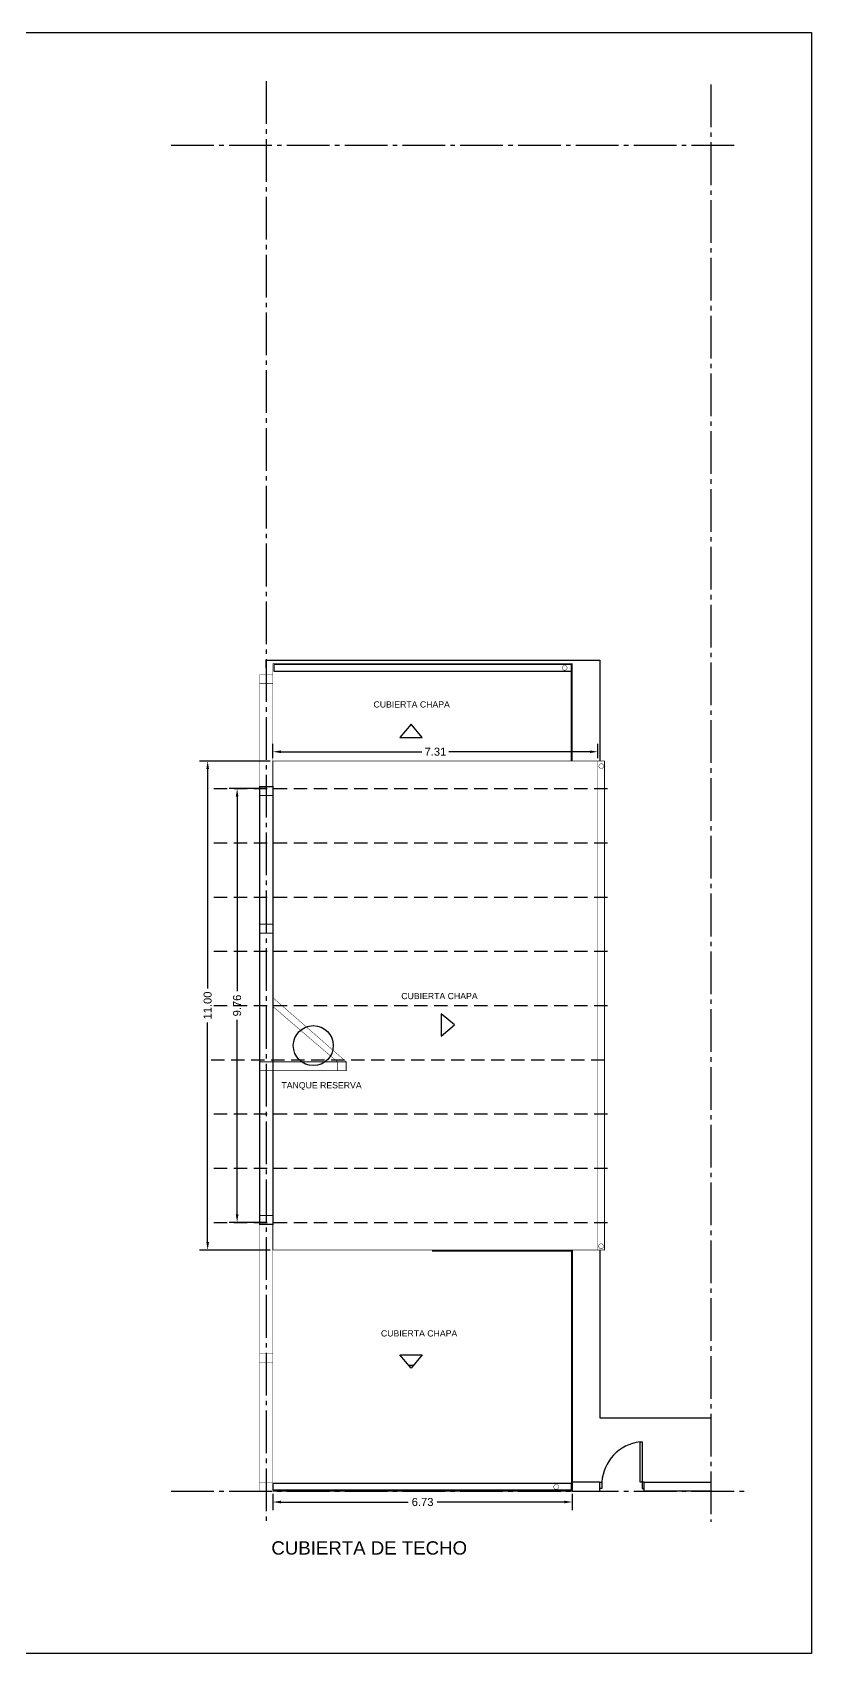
# Model space of a CAD drawing. Header units: millimetres. Extents: x 2924 to 6397, y 1567 to 1704.
# Drawn here: x 3279.26 to 3296.78, y 1608.87 to 1645.33 of the extents above; entities that cross this region are included whole.
import ezdxf

# ---------------------------------------------------------------- set-up
doc = ezdxf.new("R2010")
doc.units = ezdxf.units.MM
doc.header["$PDMODE"] = 35
for name, pattern in [('ACAD_ISO04W100', [30, 24, -3, 0, -3]), ('CONTINUA', [200, 100, 100]), ('DASHED', [0.75, 0.5, -0.25])]:
    doc.linetypes.add(name, pattern=pattern)
doc.layers.get('Defpoints').update_dxf_attribs({"color": 230})
for name, color, linetype in [('EJES', 8, 'Continuous'), ('P1-COTAS', 7, 'Continuous'), ('P1-ESTRUCTURAS', 7, 'Continuous'), ('PT-MUROS', 7, 'Continuous'), ('PT-TEXTOS', 7, 'Continuous')]:
    doc.layers.add(name, color=color, linetype=linetype)
doc.styles.add('Arial02.5', font='arial.ttf', dxfattribs={"width": 0.8, "height": 0.025})
doc.styles.get("Standard").update_dxf_attribs({"font": 'arial.ttf'})
doc.dimstyles.get("Standard").update_dxf_attribs({"dimtxt": 0.18, "dimasz": 0.18, "dimexe": 0.18, "dimexo": 0.0625, "dimgap": 0.09, "dimtad": 0, "dimtih": 1, "dimtoh": 1, "dimzin": 0, "dimdsep": 46, "dimtxsty": 'Standard', "dimcen": 0.09, "dimadec": 0, "dimazin": 0, "dimtfac": 1, "dimtofl": 0, "dimtmove": 0, "dimatfit": 3, "dimfxl": 1, "dimtolj": 1, "dimtzin": 0, "dimarcsym": 0})

# ---------------------------------------------------------------- blocks, each defined once
blk = doc.blocks.new('*D187')
at = {"layer": 'Defpoints', "color": 0, "transparency": 16777216}
for p in [(3284.567493011485, 1628.322690135823), (3283.866472871251, 1618.562690135822), (3284.567493011485, 1618.562690135822)]:
    blk.add_point(p, dxfattribs=at)
at = {"layer": 'P1-COTAS', "color": 0, "lineweight": -2, "transparency": 16777216}
for p, q in [((3284.504993011485, 1628.322690135823), (3283.686472871251, 1628.322690135823)), ((3283.866472871251, 1628.142690135822), (3283.866472871251, 1623.766407734731)), ((3283.866472871251, 1618.742690135822), (3283.866472871251, 1623.118972536914)), ((3284.504993011485, 1618.562690135822), (3283.686472871251, 1618.562690135822))]:
    blk.add_line(p, q, dxfattribs=at)
at = {"layer": 'P1-COTAS', "color": 0, "transparency": 16777216}
for points in [[(3283.836472871251, 1628.142690135822), (3283.896472871251, 1628.142690135822), (3283.866472871251, 1628.322690135823)], [(3283.836472871251, 1618.742690135822), (3283.896472871251, 1618.742690135822), (3283.866472871251, 1618.562690135822)]]:
    blk.add_solid(points, dxfattribs=at)
at = {"layer": 'P1-COTAS', "color": 0, "transparency": 16777216, "insert": (3283.866472871251, 1623.442690135821), "char_height": 0.18, "attachment_point": 5, "rotation": 90}
blk.add_mtext('\\A1;9.76', dxfattribs=at)
blk = doc.blocks.new('*D189')
at = {"layer": 'Defpoints', "color": 0, "transparency": 16777216}
for p in [(3284.670233620716, 1612.521190135822), (3291.404397799706, 1612.521190135822), (3291.404397799706, 1612.274768045861)]:
    blk.add_point(p, dxfattribs=at)
at = {"layer": 'P1-COTAS', "color": 0, "lineweight": -2, "transparency": 16777216}
for p, q in [((3284.670233620716, 1612.458690135822), (3284.670233620716, 1612.094768045861)), ((3284.850233620716, 1612.274768045861), (3287.713045587428, 1612.274768045861)), ((3291.224397799706, 1612.274768045861), (3288.361585832994, 1612.274768045861)), ((3291.404397799706, 1612.458690135822), (3291.404397799706, 1612.094768045861))]:
    blk.add_line(p, q, dxfattribs=at)
at = {"layer": 'P1-COTAS', "color": 0, "transparency": 16777216}
for points in [[(3284.850233620716, 1612.304768045861), (3284.850233620716, 1612.244768045861), (3284.670233620716, 1612.274768045861)], [(3291.224397799706, 1612.304768045861), (3291.224397799706, 1612.244768045861), (3291.404397799706, 1612.274768045861)]]:
    blk.add_solid(points, dxfattribs=at)
at = {"layer": 'P1-COTAS', "color": 0, "transparency": 16777216, "insert": (3288.037315710211, 1612.274768045861), "char_height": 0.18, "attachment_point": 5}
blk.add_mtext('\\A1;6.73', dxfattribs=at)
blk = doc.blocks.new('*D188')
at = {"layer": 'Defpoints', "color": 0, "transparency": 16777216}
for p in [(3284.670682375198, 1628.942604337822), (3283.203937960348, 1617.942690135822), (3284.670233620718, 1617.942690135822)]:
    blk.add_point(p, dxfattribs=at)
at = {"layer": 'P1-COTAS', "color": 0, "lineweight": -2, "transparency": 16777216}
for p, q in [((3284.608182375198, 1628.942604337822), (3283.023937960348, 1628.942604337822)), ((3283.203937960348, 1628.762604337822), (3283.203937960348, 1623.827572202715)), ((3283.203937960348, 1618.122690135822), (3283.203937960348, 1623.057722270928)), ((3284.607733620718, 1617.942690135822), (3283.023937960348, 1617.942690135822))]:
    blk.add_line(p, q, dxfattribs=at)
at = {"layer": 'P1-COTAS', "color": 0, "transparency": 16777216}
for points in [[(3283.173937960347, 1628.762604337822), (3283.233937960348, 1628.762604337822), (3283.203937960348, 1628.942604337822)], [(3283.173937960347, 1618.122690135822), (3283.233937960348, 1618.122690135822), (3283.203937960348, 1617.942690135822)]]:
    blk.add_solid(points, dxfattribs=at)
at = {"layer": 'P1-COTAS', "color": 0, "transparency": 16777216, "insert": (3283.203937960347, 1623.44264723682), "char_height": 0.18, "attachment_point": 5, "rotation": 90}
blk.add_mtext('\\A1;11.00', dxfattribs=at)
blk = doc.blocks.new('*D197')
at = {"layer": 'Defpoints', "color": 0, "transparency": 16777216}
for p in [(3284.670682375196, 1628.942604337821), (3291.979913021303, 1629.150775899828), (3291.979913021303, 1628.942604337821)]:
    blk.add_point(p, dxfattribs=at)
at = {"layer": 'P1-COTAS', "color": 0, "lineweight": -2, "transparency": 16777216}
for p, q in [((3284.670682375196, 1629.005104337821), (3284.670682375196, 1629.330775899828)), ((3291.979913021303, 1629.005104337821), (3291.979913021303, 1629.330775899828)), ((3284.850682375196, 1629.150775899828), (3288.019629212574, 1629.150775899828)), ((3291.799913021303, 1629.150775899828), (3288.630966183925, 1629.150775899828))]:
    blk.add_line(p, q, dxfattribs=at)
at = {"layer": 'P1-COTAS', "color": 0, "transparency": 16777216}
for points in [[(3284.850682375196, 1629.180775899827), (3284.850682375196, 1629.120775899828), (3284.670682375196, 1629.150775899828)], [(3291.799913021303, 1629.180775899827), (3291.799913021303, 1629.120775899828), (3291.979913021303, 1629.150775899828)]]:
    blk.add_solid(points, dxfattribs=at)
at = {"layer": 'P1-COTAS', "color": 0, "transparency": 16777216, "insert": (3288.325297698249, 1629.150775899828), "char_height": 0.18, "attachment_point": 5}
blk.add_mtext('\\A1;7.31', dxfattribs=at)

msp = doc.modelspace()

# ---------------------------------------------------------------- hatches: boundary and pattern name
at = {"layer": 'PT-MUROS'}
h = msp.add_hatch(dxfattribs=at)
h.set_pattern_fill('ANGLE', color=256)
h.set_pattern_definition([(0, (357.6249294129366, -33.11497601311453), (0, 6.985), [5.08, -1.905]), (90, (357.6249294129366, -33.11497601311453), (-6.985, 4.277078946022131e-16), [5.08, -1.905])])
h.paths.add_polyline_path([(3287.528717337199, 1615.587395906656), (3288.028717337199, 1615.587395906656), (3287.778717337199, 1615.287395906656)])

# ---------------------------------------------------------------- linework, layer by layer
at = {"layer": 'EJES', "color": 18, "linetype": 'ACAD_ISO04W100', "ltscale": 0.04, "true_color": 0x000000}
for points in [[(3284.520644931431, 1644.231474603901), (3284.520644931431, 1611.827453603374)], [(3294.520644931431, 1644.158720224505), (3294.520644931431, 1611.827453603374)], [(3282.385409348572, 1642.792492476814), (3295.064449260066, 1642.792492476814)], [(3282.385409348572, 1612.521190135822), (3295.348410141726, 1612.521190135822)]]:
    msp.add_lwpolyline(points, dxfattribs=at)
at = {"layer": 'P1-ESTRUCTURAS', "color": 8, "linetype": 'DASHED', "ltscale": 0.6}
for points in [[(3283.345313999032, 1628.322690135822), (3292.200717980957, 1628.322690135822)], [(3283.345313999032, 1627.102690135822), (3292.200717980957, 1627.102690135822)], [(3283.345313999032, 1625.882690135822), (3292.200717980957, 1625.882690135822)], [(3283.345313999032, 1624.662690135822), (3292.200717980957, 1624.662690135822)], [(3283.345313999032, 1623.442690135822), (3292.200717980957, 1623.442690135822)], [(3283.279757044977, 1622.222690135821), (3292.15890722908, 1622.222690135821)], [(3283.345313999032, 1621.002690135821), (3292.200717980957, 1621.002690135821)], [(3283.345313999032, 1619.782690135821), (3292.200717980957, 1619.782690135821)], [(3283.345313999032, 1618.562690135821), (3292.200717980957, 1618.562690135821)]]:
    msp.add_lwpolyline(points, dxfattribs=at)
at = {"layer": 'PT-MUROS'}
for points in [[(3167.887067855583, 1645.330809413674), (3296.784457886795, 1645.330809413674), (3296.784457886795, 1608.865606698568), (3167.887067855583, 1608.865606698568)], [(3292.021451729089, 1612.721190135822), (3291.404397799706, 1612.721190135822), (3291.404397799706, 1612.521190135822), (3292.021451729089, 1612.521190135822)]]:
    msp.add_lwpolyline(points, close=True, dxfattribs=at)
for points in [[(3284.520726448993, 1631.03268235627), (3284.52056341387, 1631.210194852131), (3292.021451729089, 1631.210194852131), (3292.021451729089, 1628.942604337821)], [(3288.252473355638, 1617.943131312936), (3291.402254006718, 1617.942690135821), (3291.402439276073, 1612.521190135822), (3291.402439276073, 1612.521190135822), (3284.670233620716, 1612.521190135822)], [(3288.252470554319, 1617.923131313132), (3291.382254006718, 1617.922692936944), (3291.382439276073, 1612.541190135822), (3284.670233620716, 1612.541190135822)], [(3292.021451729089, 1617.942690135821), (3292.021451729089, 1614.171190135822), (3294.520644931431, 1614.171190135822)], [(3294.520644931431, 1612.521190135822), (3293.021451729089, 1612.521190135822), (3293.021451729089, 1612.721190135822), (3294.520644931431, 1612.721190135822)]]:
    msp.add_lwpolyline(points, dxfattribs=at)
at = {"layer": 'PT-MUROS', "linetype": 'CONTINUA', "ltscale": 0.3, "const_width": 0.01}
msp.add_lwpolyline([(3291.404644931431, 1628.942690135821), (3291.404644931431, 1631.13268235627), (3284.670644931431, 1631.13268235627), (3284.670644931431, 1630.88268235627)], dxfattribs=at)
at = {"layer": 'PT-MUROS', "linetype": 'CONTINUA', "ltscale": 0.3}
for points in [[(3291.384644931431, 1628.942690135821), (3291.384644931431, 1631.11268235627), (3284.690644931431, 1631.11268235627), (3284.690644931431, 1631.03268235627)], [(3287.528717337199, 1629.473042032111), (3288.028717337199, 1629.473042032111), (3287.778717337199, 1629.773042032111), (3287.528717337199, 1629.473042032111)], [(3288.456345780572, 1623.255486444325), (3288.456345780572, 1622.755486444325), (3288.756345780572, 1623.005486444325), (3288.456345780572, 1623.255486444325)], [(3287.528717337199, 1615.587395906656), (3288.028717337199, 1615.587395906656), (3287.778717337199, 1615.287395906656), (3287.528717337199, 1615.587395906656)]]:
    msp.add_lwpolyline(points, dxfattribs=at)
for points in [[(3291.382439276073, 1630.96268235627), (3291.382439276073, 1631.11268235627), (3284.690644931431, 1631.11268235627), (3284.690644931431, 1630.96268235627)], [(3291.382439276073, 1612.541190135822), (3291.382439276073, 1612.691190135822), (3284.670233620716, 1612.691190135822), (3284.670233620716, 1612.541190135822)]]:
    msp.add_lwpolyline(points, close=True, dxfattribs=at)
at = {"layer": 'PT-MUROS', "linetype": 'CONTINUA', "ltscale": 0.3, "const_width": 0.01}
for points in [[(3291.177676176751, 1631.038045199859, -0.9998962388968039), (3291.287676176751, 1631.038045199859, -1.000103771870798), (3291.177676176751, 1631.038045199859, 5.188324338770968e-05)], [(3292.001366926002, 1628.826793560485, -0.9998962388968039), (3292.111366926003, 1628.826793560485, -1.000103771870798), (3292.001366926002, 1628.826793560485, 5.188324338770968e-05)], [(3291.995898150283, 1618.028546126809, -0.9998962388968039), (3292.105898150283, 1618.028546126809, -1.000103771870798), (3291.995898150283, 1618.028546126809, 5.188324338770968e-05)], [(3290.985160736482, 1612.614824931896, -0.9998962388968039), (3291.095160736482, 1612.614824931896, -1.000103771870798), (3290.985160736482, 1612.614824931896, 5.188324338770968e-05)]]:
    msp.add_lwpolyline(points, format="xyb", dxfattribs=at)
at = {"layer": 'PT-MUROS'}
for points, const_width in [([(3284.670644931431, 1628.364190135821), (3284.370617544306, 1628.364190135821), (3284.370472396094, 1630.88268235627), (3284.670807966554, 1630.88268235627)], 0.01), ([(3284.370644931431, 1630.88268235627), (3284.670644931431, 1630.88268235627), (3284.670644931431, 1630.68268235627), (3284.370644931431, 1630.68268235627)], 0.01), ([(3284.670682375196, 1628.942604337821), (3292.129913021303, 1628.942604337821), (3292.129913021303, 1617.942690135821), (3284.671391388934, 1617.942690135821)], 0.02), ([(3284.370658624995, 1618.521622859132), (3284.370631237826, 1628.364642754423), (3284.670658624993, 1628.364616060484), (3284.670658624993, 1618.521623693851)], 0.03), ([(3284.370644931431, 1628.364631312936), (3284.670644931431, 1628.364631312936), (3284.670644931431, 1628.164631312936), (3284.370644931431, 1628.164631312936)], 0.02), ([(3284.370644931431, 1625.271387034391), (3284.670644931431, 1625.271387034391), (3284.670644931431, 1625.07138703439), (3284.370644931431, 1625.07138703439)], 0.02), ([(3284.670658624993, 1625.271389554438), (3284.670658624993, 1625.071389554438), (3284.370658624993, 1625.071389554438), (3284.370658624993, 1625.271389554438)], 0.02), ([(3284.370644931431, 1622.178142755846), (3284.670644931431, 1622.178142755846), (3284.670644931431, 1621.978142755846), (3284.370644931431, 1621.978142755846)], 0.02), ([(3284.670644931431, 1622.178130023441), (3284.670644931431, 1621.978130023441), (3284.370644931431, 1621.978130023441), (3284.370644931431, 1622.178130023441)], 0.02), ([(3286.120644931431, 1622.17612137172), (3286.320644931431, 1622.17612137172), (3286.320644931431, 1621.97612137172), (3286.120644931431, 1621.97612137172)], 0.02), ([(3284.670644931431, 1618.721627503394), (3284.670644931431, 1618.521627503394), (3284.370644931431, 1618.521627503394), (3284.370644931431, 1618.721627503394)], 0.02), ([(3284.670233620716, 1618.521193945365), (3284.370644931431, 1618.521193945365), (3284.370644931431, 1612.521190135822), (3284.670233620716, 1612.521190135822)], 0.01), ([(3284.670710670792, 1615.622301636936), (3284.67057919207, 1615.42008244425), (3284.3714018135, 1615.420074825164), (3284.371593010565, 1615.622306676985)], 0.01), ([(3284.670365099439, 1612.723409328508), (3284.670233620716, 1612.521190135822), (3284.371056242146, 1612.521182516736), (3284.371247439211, 1612.723414368557)], 0.01)]:
    msp.add_lwpolyline(points, close=True, dxfattribs=dict(at, const_width=const_width))
at = {"layer": 'PT-MUROS', "linetype": 'CONTINUA', "ltscale": 0.3, "const_width": 0.01}
msp.add_lwpolyline([(3292.129913021303, 1628.942604337821), (3291.979913021303, 1628.942604337821), (3291.979913021303, 1617.942690135821), (3292.129913021303, 1617.942690135821)], close=True, dxfattribs=at)
at = {"layer": 'PT-MUROS'}
for points, const_width in [([(3284.670658624993, 1623.619606819492), (3286.320644931431, 1622.17612137172)], 0.01), ([(3286.120644931431, 1622.17612137172), (3284.671131765189, 1623.419630228669)], 0.01), ([(3284.671391388934, 1621.976121356227), (3286.120644931431, 1621.97612137172), (3286.120644931431, 1622.17612137172), (3284.671393008774, 1622.176136624172)], 0.02)]:
    msp.add_lwpolyline(points, dxfattribs=dict(at, const_width=const_width))
at = {"layer": 'PT-MUROS', "linetype": 'CONTINUA'}
msp.add_lwpolyline([(3292.927122493896, 1613.626745679033), (3292.974229507641, 1613.626745679033), (3292.974229507641, 1612.57952347147), (3293.021451729088, 1612.57952347147), (3293.021451729089, 1612.721190135823), (3292.927007286188, 1612.721190135822), (3292.927122493896, 1613.626745679033, 0.3635547186485848), (3292.068674767205, 1612.721190135823), (3292.068674767205, 1612.57952347147), (3292.021452545754, 1612.57952347147), (3292.021452545754, 1612.721190135823), (3292.068674767205, 1612.721190135823)], format="xyb", dxfattribs=at)
at = {"layer": 'PT-MUROS'}
msp.add_circle((3285.580181575927, 1622.541046603309), 0.45, dxfattribs=at)

# ---------------------------------------------------------------- texts
at = {"layer": 'PT-MUROS', "style": 'Arial02.5'}
msp.add_text('TANQUE RESERVA', height=0.14, dxfattribs=at).set_placement((3284.863084343084, 1621.578965657843))
at = {"layer": 'PT-TEXTOS', "style": 'Arial02.5'}
for s, height, p in [('CUBIERTA CHAPA', 0.14, (3286.933400044404, 1630.145461143609)), ('CUBIERTA CHAPA', 0.14, (3287.558600290236, 1623.585950539125)), ('CUBIERTA CHAPA', 0.14, (3287.100540359853, 1615.998137204813)), ('CUBIERTA DE TECHO', 0.3, (3284.636766829524, 1611.09155853013))]:
    msp.add_text(s, height=height, dxfattribs=at).set_placement(p)

# ---------------------------------------------------------------- dimensions: what is measured, and where the dimension line sits
at = {"layer": 'P1-COTAS'}
for base, p1, p2, picture, middle in [((3291.979913021303, 1629.150775899828), (3284.670682375196, 1628.942604337821), (3291.979913021303, 1628.942604337821), '*D197', (3288.325297698249, 1629.150775899828)), ((3291.404397799706, 1612.274768045861), (3284.670233620716, 1612.521190135822), (3291.404397799706, 1612.521190135822), '*D189', (3288.037315710211, 1612.274768045861))]:
    dim = msp.add_linear_dim(base=base, p1=p1, p2=p2, dimstyle='Standard', override={"dimtih": 0}, dxfattribs=at)
    dim.commit()
    dim.dimension.update_dxf_attribs({"geometry": picture, "text_midpoint": middle})
for base, p1, p2, picture, middle in [((3283.203937960348, 1617.942690135822), (3284.670682375196, 1628.942604337821), (3284.670233620716, 1617.942690135821), '*D188', (3283.203937960347, 1623.44264723682)), ((3283.866472871251, 1618.562690135822), (3284.567493011483, 1628.322690135822), (3284.567493011483, 1618.562690135821), '*D187', (3283.866472871251, 1623.442690135821))]:
    dim = msp.add_linear_dim(base=base, p1=p1, p2=p2, angle=90, dimstyle='Standard', override={"dimtih": 0}, dxfattribs=at)
    dim.commit()
    dim.dimension.update_dxf_attribs({"geometry": picture, "text_midpoint": middle})

doc.saveas('drawing.dxf')
